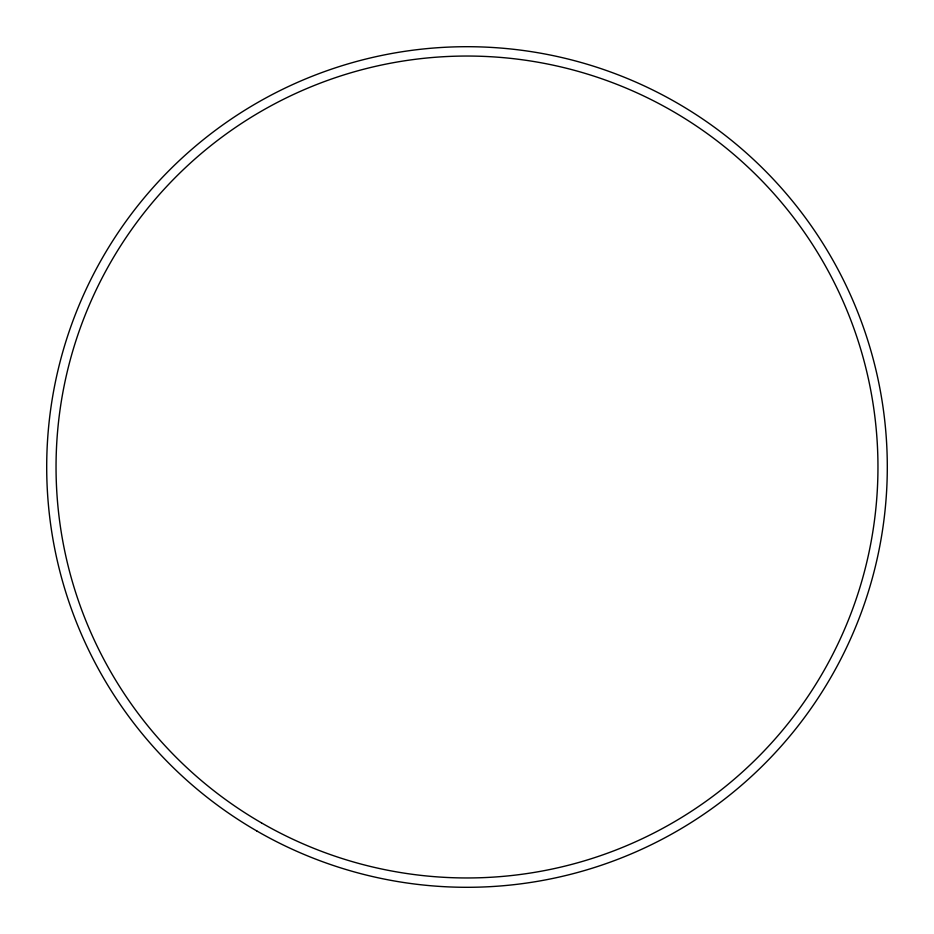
<?xml version="1.0" encoding="UTF-8"?>
<svg xmlns="http://www.w3.org/2000/svg" width="934" height="934" viewBox="0 0 934 934"><rect width="100%" height="100%" fill="white"/><g stroke="black" fill="none" stroke-linecap="round" stroke-linejoin="round"><path stroke-width="1.4" d="M256.85 830.991A420.3 420.3 0 0 0 887.3 467A420.3 420.3 0 0 0 256.85 103.009A420.3 420.3 0 0 0 256.85 830.991M261.52 822.901A410.96 410.96 0 0 0 877.96 467A410.96 410.96 0 0 0 261.52 111.099A410.96 410.96 0 0 0 261.52 822.901"/></g></svg>
